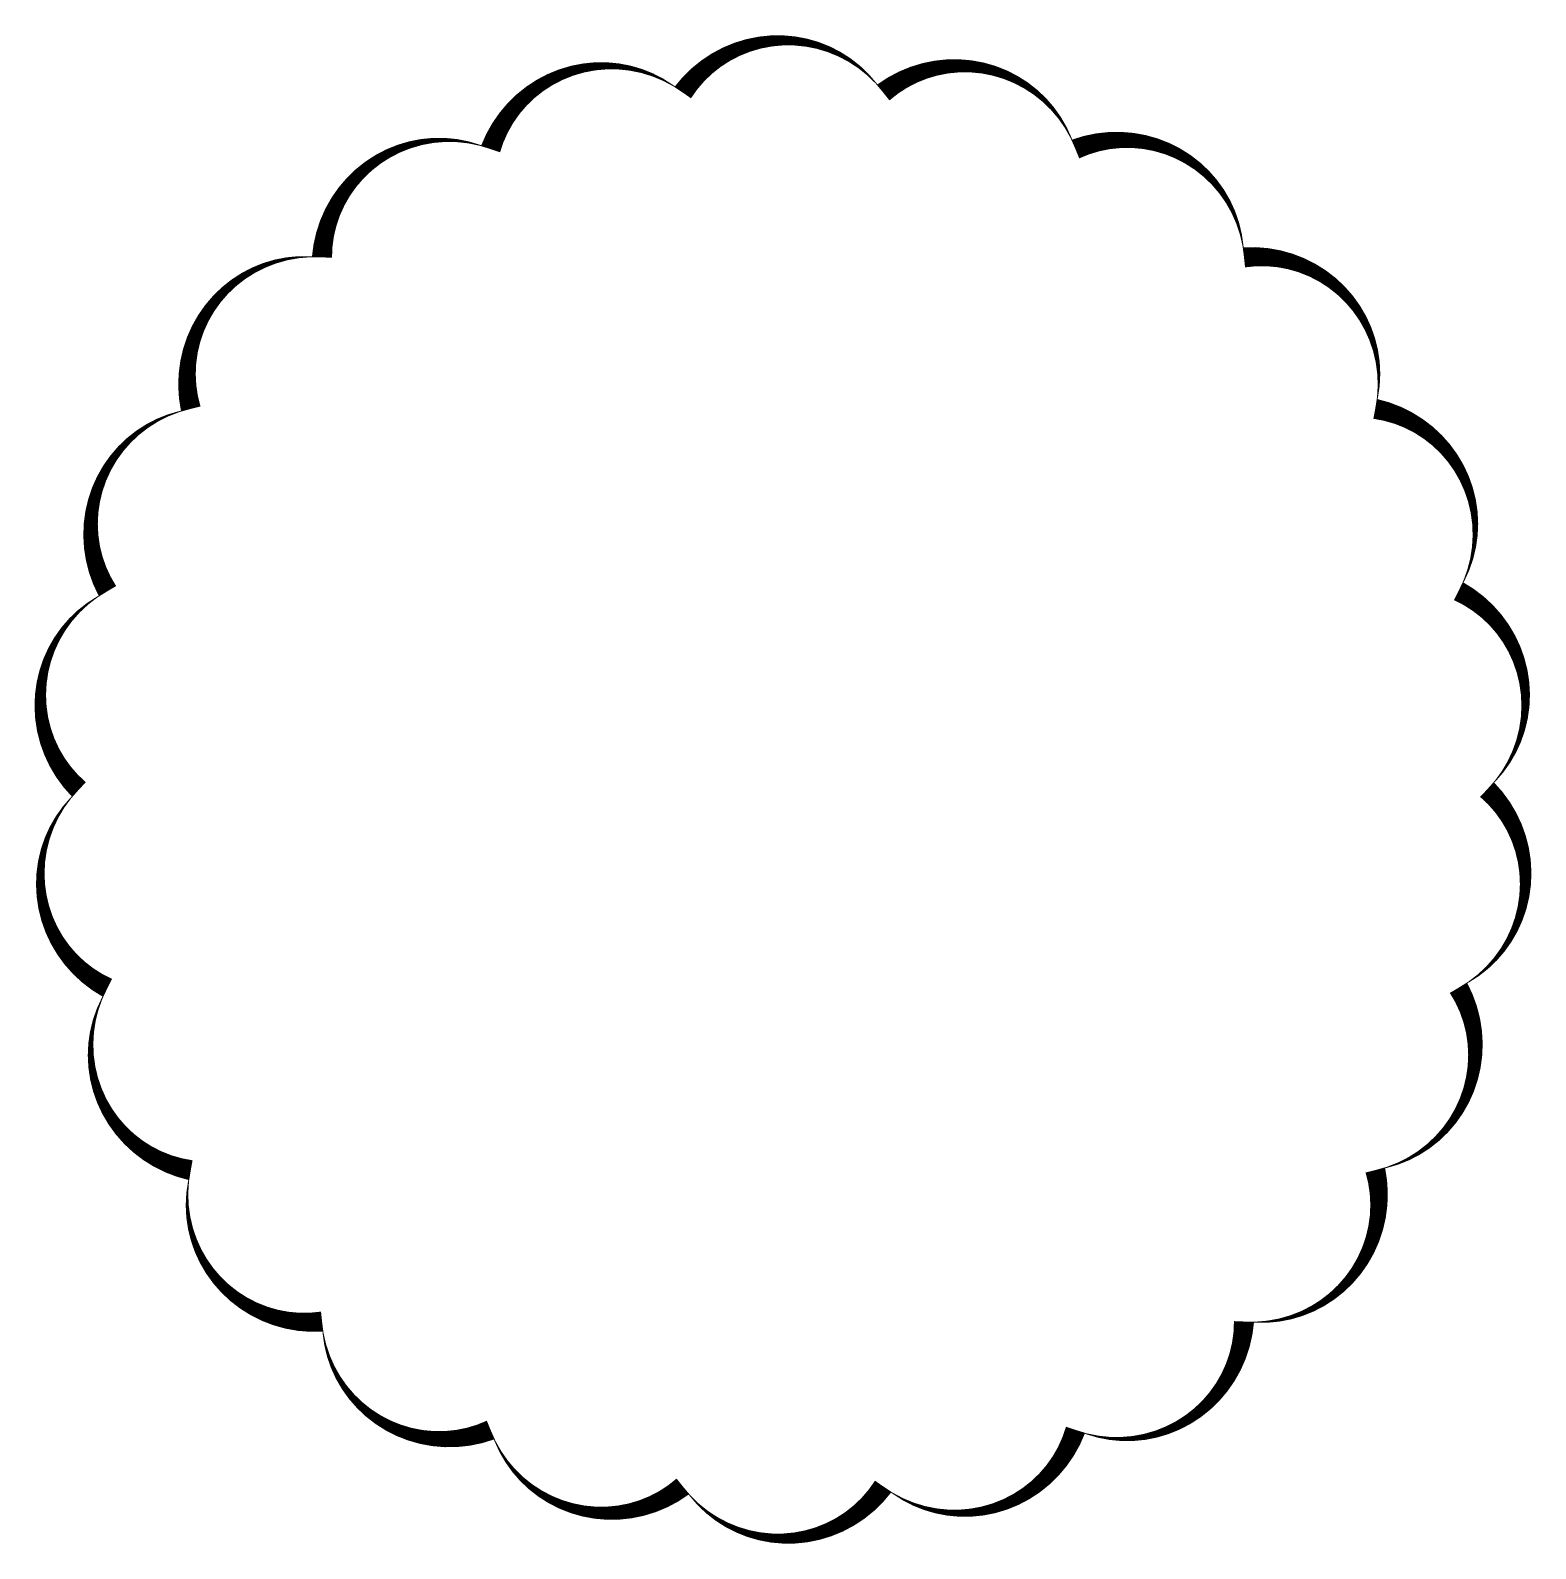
# Model space of a CAD drawing. Header units: millimetres. Extents: x 1431 to 1580, y 4127 to 4278.
import ezdxf

# ---------------------------------------------------------------- set-up
doc = ezdxf.new("R2010")
doc.units = ezdxf.units.MM
doc.header["$LTSCALE"] = 0.5
doc.layers.add('Contorno', color=3, linetype='Continuous')

msp = doc.modelspace()

# ---------------------------------------------------------------- linework, layer by layer
at = {"layer": 'Contorno'}
msp.add_lwpolyline([(1575.42, 4202.67, 0, 2, 0.520567), (1572.58, 4222.4, 0, 2, 0.520567), (1564.3, 4240.53, 0, 2, 0.520567), (1551.25, 4255.6, 0, 2, 0.520567), (1534.48, 4266.37, 0, 2, 0.520567), (1515.36, 4271.99, 0, 2, 0.520567), (1495.42, 4271.99, 0, 2, 0.520567), (1476.3, 4266.37, 0, 2, 0.520567), (1459.53, 4255.6, 0, 2, 0.520567), (1446.48, 4240.53, 0, 2, 0.520567), (1438.2, 4222.4, 0, 2, 0.520567), (1435.36, 4202.67, 0, 2, 0.520567), (1438.2, 4182.94, 0, 2, 0.520567), (1446.48, 4164.81, 0, 2, 0.520567), (1459.54, 4149.75, 0, 2, 0.520567), (1476.31, 4138.97, 0, 2, 0.520567), (1495.43, 4133.36, 0, 2, 0.520567), (1515.36, 4133.36, 0, 2, 0.520567), (1534.49, 4138.98, 0, 2, 0.520567), (1551.25, 4149.76, 0, 2, 0.520567), (1564.31, 4164.82, 0, 2, 0.520567), (1572.58, 4182.95, 0, 2, 0.520567)], format="xyseb", close=True, dxfattribs=at)

doc.saveas('drawing.dxf')
